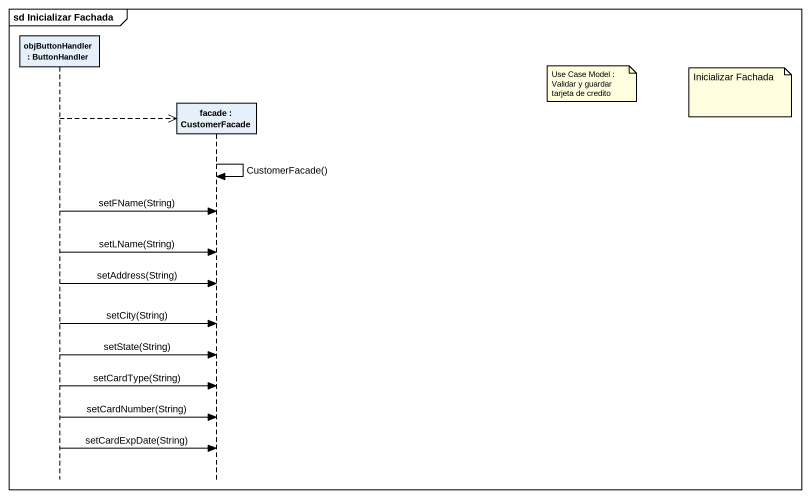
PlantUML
@startuml
mainframe sd Inicializar Fachada
hide footbox
participant "objButtonHandler : ButtonHandler" as objButtonHandler
participant "facade : CustomerFacade" as facade

note right of facade : Use Case Model : Validar y guardar tarjeta de credito
note right of facade : Inicializar Fachada
objButtonHandler -->> facade **
facade -> facade : CustomerFacade()
objButtonHandler -> facade : setFName(String)
objButtonHandler -> facade : setLName(String)
objButtonHandler -> facade : setAddress(String)
objButtonHandler -> facade : setCity(String)
objButtonHandler -> facade : setState(String)
objButtonHandler -> facade : setCardType(String)
objButtonHandler -> facade : setCardNumber(String)
objButtonHandler -> facade : setCardExpDate(String)
@enduml
